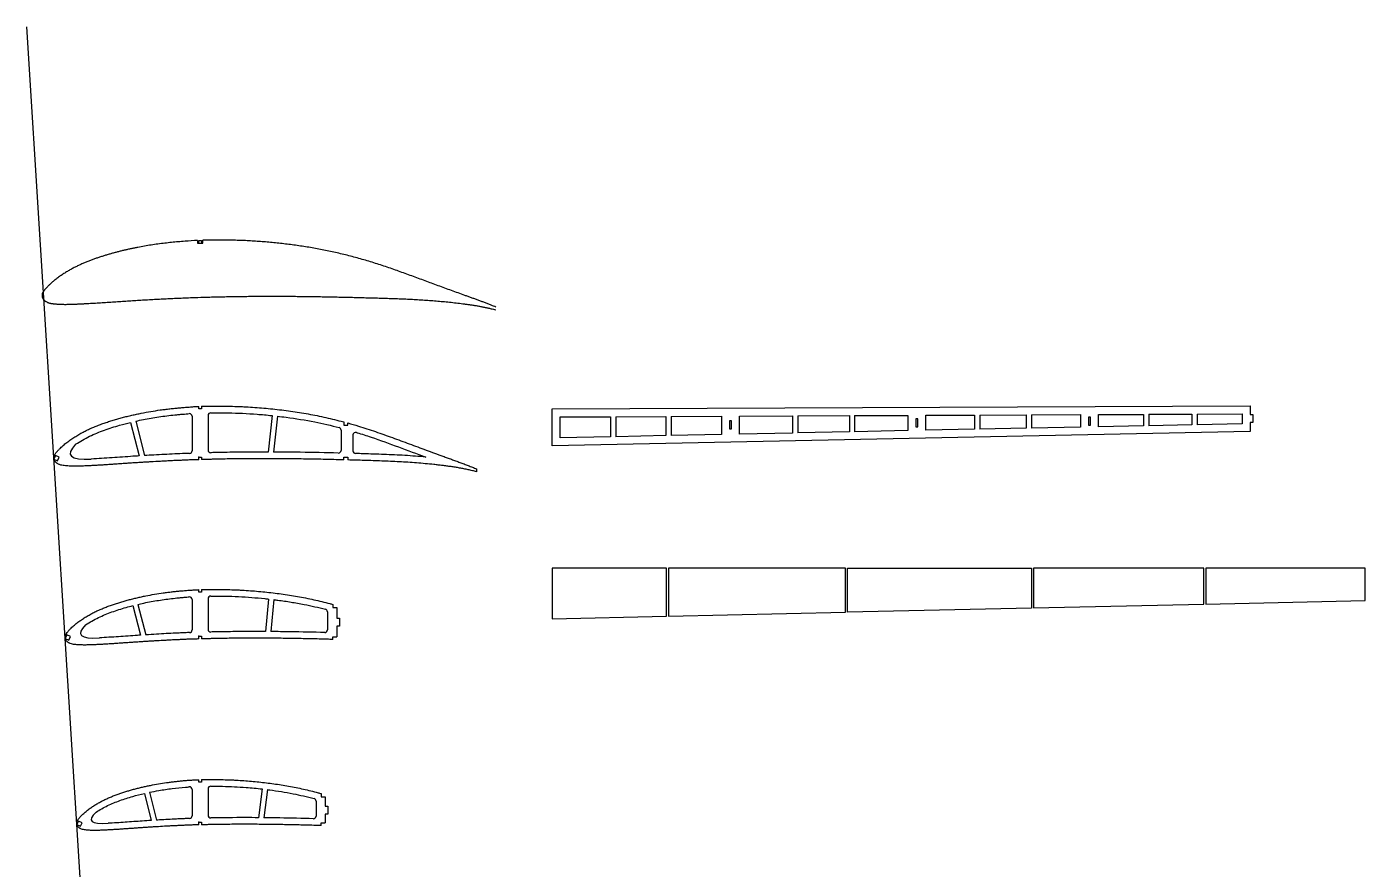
# Model space of a CAD drawing. Header units: millimetres. Extents: x -6564 to 404, y -3346 to 414.
# Drawn here: x -5737 to -4728, y -714 to -79 of the extents above; entities that cross this region are included whole.
import ezdxf

# ---------------------------------------------------------------- set-up
doc = ezdxf.new("R2010")
doc.units = ezdxf.units.MM
doc.layers.add('10', color=7, linetype='Continuous')
doc.layers.add('11', color=80, linetype='Continuous')

msp = doc.modelspace()

# ---------------------------------------------------------------- linework, layer by layer
for p, q in [((-5683.0356, -930.1485), (-5736.5064, -79.1038)), ((-5607.8713, -239.945), (-5607.8713, -241.945)), ((-5607.8713, -241.945), (-5603.8713, -241.945)), ((-5607.8713, -241.945), (-5606.8713, -241.945)), ((-5606.8713, -241.945), (-5606.8713, -239.945)), ((-5606.8713, -239.945), (-5604.8713, -239.945)), ((-5604.8713, -239.945), (-5604.8713, -241.945)), ((-5603.8713, -241.945), (-5603.8713, -239.9088)), ((-5611.8713, -372.4569), (-5611.8713, -398.3497)), ((-5606.8713, -366.945), (-5606.8713, -364.9566)), ((-5604.8713, -366.945), (-5606.8713, -366.945)), ((-5604.8713, -364.945), (-5604.8713, -366.945)), ((-5599.8713, -371.8285), (-5599.8713, -397.871)), ((-5551.6771, -371.8997), (-5554.4928, -399.3863)), ((-5547.7011, -372.3382), (-5550.4731, -399.3978)), ((-5340.6994, -366.945), (-4814.7128, -364.6205)), ((-5340.6994, -394.7993), (-5340.6994, -366.945)), ((-5334.6994, -372.9186), (-5296.6994, -372.7506)), ((-5334.6994, -388.6742), (-5334.6994, -372.9186)), ((-5296.6994, -372.7506), (-5296.6994, -387.8898)), ((-5292.6994, -372.733), (-5254.9494, -372.5661)), ((-5292.6994, -372.733), (-5292.6994, -387.8072)), ((-5254.9494, -372.5661), (-5254.9494, -387.028)), ((-5250.9494, -372.5485), (-5212.947, -372.3805)), ((-5250.9494, -372.5485), (-5250.9494, -386.9454)), ((-5212.947, -372.3805), (-5212.947, -386.161)), ((-5199.447, -372.3208), (-5159.447, -372.1441)), ((-5199.447, -385.8823), (-5199.447, -372.3208)), ((-5159.447, -372.1441), (-5159.447, -385.0566)), ((-5155.447, -372.1264), (-5116.687, -371.9551)), ((-5155.447, -372.1264), (-5155.447, -384.9741)), ((-5116.687, -371.9551), (-5116.687, -384.174)), ((-5112.687, -371.9374), (-5072.6852, -371.7606)), ((-5112.687, -371.9374), (-5112.687, -384.0914)), ((-5072.6852, -371.7606), (-5072.6852, -383.2657)), ((-5059.1852, -371.701), (-5022.2852, -371.5379)), ((-5059.1852, -382.987), (-5059.1852, -371.701)), ((-5022.2852, -371.5379), (-5022.2852, -382.2254)), ((-5018.2852, -371.5202), (-4983.3452, -371.3658)), ((-5018.2852, -371.5202), (-5018.2852, -382.1428)), ((-4983.3452, -371.3658), (-4983.3452, -381.4216)), ((-4979.3452, -371.3481), (-4942.4422, -371.185)), ((-4979.3452, -371.3481), (-4979.3452, -381.339)), ((-4942.4422, -371.185), (-4942.4422, -380.5772)), ((-4928.9422, -371.1254), (-4894.9422, -370.9751)), ((-4928.9422, -380.2986), (-4928.9422, -371.1254)), ((-4894.9422, -370.9751), (-4894.9422, -379.5968)), ((-4890.9422, -370.9574), (-4858.7122, -370.815)), ((-4890.9422, -370.9574), (-4890.9422, -379.5142)), ((-4858.7122, -370.815), (-4858.7122, -378.8489)), ((-4854.7122, -370.7973), (-4820.7128, -370.647)), ((-4854.7122, -370.7973), (-4854.7122, -378.7663)), ((-4820.7128, -370.647), (-4820.7128, -378.0645)), ((-4814.7128, -364.6205), (-4814.7128, -371.1391)), ((-4814.7128, -371.1391), (-4812.7128, -371.1391)), ((-4812.7128, -371.1391), (-4812.7128, -377.1391)), ((-5658.2447, -377.0022), (-5651.8691, -402.2992)), ((-5654.3474, -376.0984), (-5647.8072, -402.0483)), ((-5499.6928, -382.859), (-5499.6928, -398.1564)), ((-5497.6928, -376.6745), (-5497.6928, -379.0745)), ((-5497.6928, -379.0745), (-5494.6928, -379.0745)), ((-5494.6928, -379.0745), (-5494.6928, -377.4919)), ((-5022.2852, -382.2254), (-5059.1852, -382.987)), ((-4983.3452, -381.4216), (-5018.2852, -382.1428)), ((-4942.4422, -380.5772), (-4979.3452, -381.339)), ((-4894.9422, -379.5968), (-4928.9422, -380.2986)), ((-4858.7122, -378.8489), (-4890.9422, -379.5142)), ((-4820.7128, -378.0645), (-4854.7122, -378.7663)), ((-4812.7128, -377.1391), (-4814.7128, -377.1391)), ((-4814.7128, -377.1391), (-4814.7128, -383.942)), ((-5490.6928, -386.5261), (-5490.6928, -398.508)), ((-4814.7128, -383.942), (-5340.6994, -394.7993)), ((-5296.6994, -387.8898), (-5334.6994, -388.6742)), ((-5254.9494, -387.028), (-5292.6994, -387.8072)), ((-5212.947, -386.161), (-5250.9494, -386.9454)), ((-5159.447, -385.0566), (-5199.447, -385.8823)), ((-5116.687, -384.174), (-5155.447, -384.9741)), ((-5072.6852, -383.2657), (-5112.687, -384.0914)), ((-5606.8713, -405.1311), (-5606.8713, -403.1311)), ((-5606.8713, -403.1311), (-5604.8713, -403.1311)), ((-5604.8713, -403.1311), (-5604.8713, -405.0814)), ((-5497.6928, -405.2642), (-5497.6928, -403.2642)), ((-5497.6928, -403.2642), (-5494.6928, -403.2642)), ((-5494.6928, -403.2642), (-5494.6928, -405.3453)), ((-5340.6994, -486.8549), (-5340.6994, -524.8729)), ((-5254.474, -486.8549), (-5340.6994, -486.8549)), ((-5254.474, -522.9548), (-5254.474, -486.8549)), ((-5252.974, -486.8549), (-5252.974, -522.9214)), ((-5119.474, -486.8549), (-5252.974, -486.8549)), ((-5119.474, -519.9515), (-5119.474, -486.8549)), ((-5117.974, -486.8549), (-4979.474, -486.8549)), ((-5117.974, -519.9182), (-5117.974, -486.8549)), ((-4979.474, -486.8549), (-4979.474, -516.8371)), ((-4977.974, -486.8549), (-4977.974, -516.8037)), ((-4849.474, -486.8549), (-4977.974, -486.8549)), ((-4849.474, -513.9451), (-4849.474, -486.8549)), ((-4847.974, -486.8549), (-4847.974, -513.9117)), ((-4727.974, -486.8549), (-4847.974, -486.8549)), ((-4727.974, -511.2422), (-4727.974, -486.8549)), ((-5606.8713, -504.9656), (-5606.8713, -502.9793)), ((-5604.8713, -502.9656), (-5604.8713, -504.9656)), ((-5652.7302, -514.0904), (-5646.8645, -537.0388)), ((-5611.8713, -510.4308), (-5611.8713, -533.3297)), ((-5604.8713, -504.9656), (-5606.8713, -504.9656)), ((-5599.8713, -509.86), (-5599.8713, -532.906)), ((-5554.3339, -510.0589), (-5556.6967, -534.5673)), ((-5550.3605, -510.5274), (-5552.6805, -534.5919)), ((-5505.9734, -514.0764), (-5505.9734, -516.4764)), ((-4977.974, -516.8037), (-4849.474, -513.9451)), ((-4847.974, -513.9117), (-4727.974, -511.2422)), ((-5656.6159, -515.0405), (-5650.9267, -537.2987)), ((-5509.9734, -519.7344), (-5509.9734, -533.3131)), ((-5505.9734, -516.4764), (-5502.9734, -516.4764)), ((-5502.9734, -516.4764), (-5502.9734, -524.4764)), ((-5340.6994, -524.8729), (-5254.474, -522.9548)), ((-5252.974, -522.9214), (-5119.474, -519.9515)), ((-4979.474, -516.8371), (-5117.974, -519.9182)), ((-5502.9734, -524.4764), (-5500.9734, -524.4764)), ((-5500.9734, -530.4764), (-5502.9734, -530.4764)), ((-5502.9734, -530.4764), (-5502.9734, -538.4841)), ((-5500.9734, -524.4764), (-5500.9734, -530.4764)), ((-5606.8713, -540.1311), (-5606.8713, -538.1311)), ((-5606.8713, -538.1311), (-5604.8713, -538.1311)), ((-5604.8713, -538.1311), (-5604.8713, -540.0852)), ((-5505.9734, -540.4841), (-5505.9734, -538.4841)), ((-5505.9734, -538.4841), (-5502.9734, -538.4841)), ((-5611.8713, -653.518), (-5611.8713, -673.3084)), ((-5606.8713, -648.1018), (-5606.8713, -646.1173)), ((-5604.8713, -648.1018), (-5606.8713, -648.1018)), ((-5604.8713, -646.1018), (-5604.8713, -648.1018)), ((-5599.8713, -653.0128), (-5599.8713, -672.9467)), ((-5559.1635, -653.1147), (-5562.0079, -674.7441)), ((-5555.1923, -653.5954), (-5557.9778, -674.7775)), ((-5647.8443, -656.4615), (-5642.8105, -676.8388)), ((-5643.9359, -655.604), (-5638.7526, -676.5867)), ((-5518.5607, -662.2177), (-5518.5607, -673.5281)), ((-5514.5607, -656.5758), (-5514.5607, -658.9758)), ((-5514.5607, -658.9758), (-5511.5607, -658.9758)), ((-5511.5607, -658.9758), (-5511.5607, -665.9758)), ((-5511.5607, -665.9758), (-5509.5607, -665.9758)), ((-5509.5607, -671.9758), (-5511.5607, -671.9758)), ((-5511.5607, -671.9758), (-5511.5607, -678.7149)), ((-5509.5607, -665.9758), (-5509.5607, -671.9758)), ((-5606.8713, -680.1311), (-5606.8713, -678.1311)), ((-5606.8713, -678.1311), (-5604.8713, -678.1311)), ((-5604.8713, -678.1311), (-5604.8713, -680.0905)), ((-5514.5607, -680.7149), (-5514.5607, -678.7149)), ((-5514.5607, -678.7149), (-5511.5607, -678.7149))]:
    msp.add_line(p, q)
at = {"color": 7, "linetype": 'Continuous', "lineweight": 25}
for p, q in [((-5714.7778, -402.0405), (-5716.0456, -404.7594)), ((-5712.0588, -403.3083), (-5714.7778, -402.0405)), ((-5713.3267, -406.0272), (-5712.0588, -403.3083)), ((-5699.6728, -393.5235), (-5699.6725, -393.5237)), ((-5716.0456, -404.7594), (-5713.3267, -406.0272)), ((-5687.9717, -404.6172), (-5687.9735, -404.6173)), ((-5397.598, -412.0909), (-5397.5974, -414.2526)), ((-5692.1463, -529.5647), (-5692.1461, -529.5649)), ((-5706.2945, -537.1406), (-5707.5624, -539.8595)), ((-5707.5624, -539.8595), (-5704.8435, -541.1274)), ((-5703.5756, -538.4085), (-5706.2945, -537.1406)), ((-5704.8435, -541.1274), (-5703.5756, -538.4085)), ((-5681.7507, -539.3062), (-5681.7538, -539.3064)), ((-5684.3322, -670.6457), (-5684.332, -670.6459)), ((-5697.487, -677.2445), (-5698.7549, -679.9634)), ((-5698.7549, -679.9634), (-5696.0359, -681.2313)), ((-5694.7681, -678.5123), (-5697.487, -677.2445)), ((-5696.0359, -681.2313), (-5694.7681, -678.5123))]:
    msp.add_line(p, q, dxfattribs=at)
for points in [[(-5205.447, -375.9177), (-5206.947, -375.9177), (-5206.947, -381.9177), (-5205.447, -381.9177)], [(-5065.1852, -374.2826), (-5066.6852, -374.2826), (-5066.6852, -380.2826), (-5065.1852, -380.2826)], [(-4934.9422, -373.1898), (-4936.4422, -373.1898), (-4936.4422, -379.1898), (-4934.9422, -379.1898)]]:
    msp.add_lwpolyline(points, close=True)
for centre, start, end in [((-5613.8713, -372.4569), 0, 94.3021793), ((-5597.8713, -371.8285), 91.0040847, 180), ((-5501.6928, -382.859), 0, 75.4171075), ((-5488.6928, -386.5261), 73.0813746, 180), ((-5613.8713, -398.3497), 272.1013559, 0), ((-5597.8713, -397.871), 180, 271.5689471), ((-5501.6928, -398.1564), 268.5378617, 360), ((-5488.6928, -398.508), 180, 268.3775495), ((-5613.8713, -510.4308), 0, 94.2856983), ((-5597.8713, -509.86), 90.7957097, 180), ((-5511.9734, -519.7344), 360, 75.6477244), ((-5613.8713, -533.3297), 272.0658228, 0), ((-5597.8713, -532.906), 180, 271.3353927), ((-5511.9734, -533.3131), 268.4605312, 0), ((-5613.8713, -653.518), 0, 94.3498679), ((-5597.8713, -653.0128), 90.4583235, 180), ((-5520.5607, -662.2177), 360, 75.4806001), ((-5613.8713, -673.3084), 272.1170607, 0), ((-5597.8713, -672.9467), 180, 271.1222318), ((-5520.5607, -673.5281), 268.3189064, 0)]:
    msp.add_arc(centre, 2, start, end)
for points, knots in [([(-5606.8713, -405.1311), (-5608.0024, -405.1594), (-5609.7409, -405.2131), (-5612.0862, -405.2911), (-5613.9082, -405.3557), (-5615.7297, -405.4258), (-5617.5507, -405.5014), (-5619.3712, -405.5786), (-5621.7982, -405.6829), (-5624.8309, -405.8206), (-5628.4685, -405.9942), (-5632.1047, -406.1763), (-5636.9508, -406.4306), (-5641.794, -406.7003), (-5646.6344, -406.9869), (-5650.2634, -407.209), (-5653.8911, -407.4376), (-5657.5176, -407.6736), (-5661.1429, -407.9149), (-5664.7673, -408.1599), (-5668.3906, -408.4095), (-5672.0133, -408.6594), (-5675.6358, -408.9045), (-5679.2584, -409.1389), (-5682.8815, -409.3571), (-5685.9014, -409.5208), (-5688.3176, -409.6425), (-5690.1299, -409.7297), (-5691.9422, -409.8133), (-5693.7547, -409.8924), (-5695.5675, -409.9599), (-5697.3808, -410.0107), (-5699.1946, -410.0369), (-5701.0086, -410.0334), (-5702.822, -409.9926), (-5704.6342, -409.9158), (-5706.4439, -409.792), (-5708.2497, -409.6239), (-5710.0494, -409.3898), (-5711.5141, -408.9953), (-5712.6202, -408.502), (-5713.2743, -408.1225), (-5713.7717, -407.7787), (-5714.2511, -407.4103), (-5714.6984, -407.0026), (-5715.0525, -406.6095), (-5715.2461, -406.3779), (-5715.3833, -406.1976), (-5715.5101, -406.0099), (-5715.6232, -405.8134), (-5715.7258, -405.6115), (-5715.8338, -405.4128), (-5715.9349, -405.2107), (-5716.0087, -404.9967), (-5716.0672, -404.7784), (-5716.1113, -404.5562), (-5716.144, -404.3321), (-5716.1708, -404.031), (-5716.1745, -403.6525), (-5716.1291, -403.2767), (-5716.0723, -402.9802), (-5716.0177, -402.7603), (-5715.9527, -402.5432), (-5715.8544, -402.2575), (-5715.7108, -401.908), (-5715.5105, -401.5012), (-5715.2145, -400.974), (-5714.7967, -400.3436), (-5714.2465, -399.6228), (-5713.6597, -398.931), (-5713.0484, -398.2614), (-5712.4191, -397.6086), (-5711.7792, -396.966), (-5710.9179, -396.1177), (-5709.8162, -395.0829), (-5708.4566, -393.8825), (-5707.0568, -392.729), (-5705.6239, -391.6171), (-5703.6739, -390.1867), (-5701.1719, -388.4892), (-5698.0855, -386.5816), (-5694.9252, -384.7988), (-5691.6959, -383.1435), (-5688.4067, -381.6103), (-5685.0666, -380.1907), (-5681.6876, -378.8658), (-5678.2765, -377.6243), (-5674.8369, -376.4628), (-5671.3736, -375.3724), (-5667.8886, -374.3515), (-5664.3859, -373.3905), (-5660.8674, -372.4868), (-5657.3341, -371.6395), (-5653.7871, -370.8478), (-5649.041, -369.8659), (-5643.0798, -368.7702), (-5637.0865, -367.8472), (-5632.2765, -367.2031), (-5628.6619, -366.7675), (-5625.0409, -366.3786), (-5621.4148, -366.0266), (-5617.7824, -365.7339), (-5614.1475, -365.4574), (-5610.511, -365.1854), (-5608.0848, -365.0262), (-5606.8713, -364.9566)], [0.4725268859, 0.4725268859, 0.4725268859, 0.4725268859, 0.4802031928, 0.4843285643, 0.4884539358, 0.4925793073, 0.4967046788, 0.5008300503, 0.5049554218, 0.5132061647, 0.5214569077, 0.5297076507, 0.5379583936, 0.5544598796, 0.5627106225, 0.5709613655, 0.5792121085, 0.5874628515, 0.5957135944, 0.6039643374, 0.6122150804, 0.6204658233, 0.6287165663, 0.6369673093, 0.6452180523, 0.6534687952, 0.6575941667, 0.6617195382, 0.6658449097, 0.6699702812, 0.6740956527, 0.6782210241, 0.6823463956, 0.6864717671, 0.6905971386, 0.6947225101, 0.6988478816, 0.7029732531, 0.7070986245, 0.711223996, 0.7132866818, 0.7153493675, 0.7163807104, 0.7174120533, 0.719474739, 0.7205060819, 0.7210217533, 0.7215374247, 0.7220530962, 0.7225687676, 0.723084439, 0.7236001105, 0.7241157819, 0.7246314534, 0.7251471248, 0.7256627962, 0.7261784677, 0.7266941391, 0.727725482, 0.7287568248, 0.7292724963, 0.7297881677, 0.7303038391, 0.7308195106, 0.7318508535, 0.7328821963, 0.7339135392, 0.7359762249, 0.7380389107, 0.7401015964, 0.7421642822, 0.7442269679, 0.7462896536, 0.7483523394, 0.7524777109, 0.7566030824, 0.7607284538, 0.7648538253, 0.7689791968, 0.7772299398, 0.7854806828, 0.7937314257, 0.8019821687, 0.8102329117, 0.8184836546, 0.8267343976, 0.8349851406, 0.8432358836, 0.8514866265, 0.8597373695, 0.8679881125, 0.8762388554, 0.8844895984, 0.8927403414, 0.9009910844, 0.9174925703, 0.9339940562, 0.9422447992, 0.9504955422, 0.9587462851, 0.9669970281, 0.9752477711, 0.9834985141, 0.991749257, 1, 1, 1, 1]), ([(-5654.3474, -376.0984), (-5650.5496, -375.2529), (-5646.7313, -374.5048), (-5638.9097, -373.1623), (-5634.9022, -372.5751), (-5628.8821, -371.8265), (-5626.8731, -371.6003), (-5623.857, -371.2891), (-5622.8513, -371.1895), (-5620.8385, -371.0029), (-5619.8315, -370.9169), (-5617.2236, -370.7055), (-5615.6226, -370.583), (-5614.0213, -370.4626)], [0.5046131306, 0.5046131306, 0.5046131306, 0.5046131306, 0.625, 0.625, 0.75, 0.75, 0.8125, 0.8125, 0.84375, 0.84375, 0.875, 0.875, 0.924640544, 0.924640544, 0.924640544, 0.924640544]), ([(-5604.8713, -364.945), (-5604.4108, -364.9405), (-5602.8233, -364.9209), (-5600.109, -364.8698), (-5596.7283, -364.8028), (-5593.3469, -364.7729), (-5589.9655, -364.7706), (-5585.457, -364.8119), (-5580.9495, -364.9143), (-5576.4438, -365.076), (-5571.9397, -365.2769), (-5566.3133, -365.6045), (-5559.5692, -366.1112), (-5552.835, -366.7352), (-5546.1118, -367.4699), (-5539.4029, -368.3219), (-5532.7096, -369.2928), (-5523.8117, -370.7569), (-5512.7479, -372.9226), (-5503.3329, -375.1815), (-5498.3332, -376.5032), (-5497.6928, -376.6745)], [0.0092414461, 0.0092414461, 0.0092414461, 0.0092414461, 0.015625, 0.03125, 0.046875, 0.0625, 0.078125, 0.09375, 0.125, 0.140625, 0.15625, 0.1875, 0.21875, 0.25, 0.28125, 0.3125, 0.34375, 0.375, 0.4375, 0.5, 0.5091890252, 0.5091890252, 0.5091890252, 0.5091890252]), ([(-5597.9063, -369.8288), (-5597.1884, -369.8162), (-5596.4705, -369.8051), (-5592.0959, -369.755), (-5588.4414, -369.768), (-5577.485, -369.973), (-5570.1898, -370.3241), (-5559.2602, -371.1577), (-5555.6192, -371.4881), (-5551.8793, -371.8785), (-5551.7782, -371.889), (-5551.6771, -371.8997)], [0.0502330647, 0.0502330647, 0.0502330647, 0.0502330647, 0.0625, 0.0625, 0.125, 0.125, 0.25, 0.25, 0.3125, 0.3125, 0.3142356971, 0.3142356971, 0.3142356971, 0.3142356971]), ([(-5547.7011, -372.3382), (-5545.4896, -372.5937), (-5543.2796, -372.8682), (-5533.8178, -374.1295), (-5526.6057, -375.3071), (-5513.3226, -377.9502), (-5507.2377, -379.3499), (-5501.1893, -380.9234)], [0.3370016231, 0.3370016231, 0.3370016231, 0.3370016231, 0.375, 0.375, 0.5, 0.5, 0.6068872934, 0.6068872934, 0.6068872934, 0.6068872934]), ([(-5699.6725, -393.5237), (-5697.9823, -392.3822), (-5696.2592, -391.316), (-5692.7572, -389.3115), (-5690.977, -388.3758), (-5687.364, -386.6255), (-5685.5309, -385.8112), (-5681.8233, -384.2771), (-5679.9498, -383.5554), (-5674.2808, -381.5009), (-5670.4354, -380.2824), (-5663.7875, -378.3961), (-5661.0218, -377.6722), (-5658.2447, -377.0022)], [0, 0, 0, 0, 0.0625, 0.0625, 0.125, 0.125, 0.1875, 0.1875, 0.25, 0.25, 0.375, 0.375, 0.4633568149, 0.4633568149, 0.4633568149, 0.4633568149]), ([(-5494.6928, -377.4919), (-5491.9858, -378.2428), (-5487.1234, -379.657), (-5480.144, -381.8574), (-5471.5907, -384.714), (-5463.0989, -387.7472), (-5454.635, -390.8572), (-5448.2935, -393.2068), (-5441.952, -395.5566), (-5435.6102, -397.9054), (-5429.264, -400.2421), (-5423.9703, -402.1758), (-5419.7316, -403.7119), (-5416.5493, -404.8551), (-5413.3684, -406.0019), (-5410.1902, -407.1566), (-5407.0214, -408.3367), (-5403.862, -409.542), (-5400.7208, -410.794), (-5398.6322, -411.6425), (-5397.598, -412.0909)], [0.5235567921, 0.5235567921, 0.5235567921, 0.5235567921, 0.5625, 0.59375, 0.625, 0.6875, 0.71875, 0.75, 0.78125, 0.8125, 0.84375, 0.875, 0.890625, 0.90625, 0.921875, 0.9375, 0.953125, 0.96875, 0.984375, 1, 1, 1, 1]), ([(-5488.1108, -384.6127), (-5487.9293, -384.6679), (-5487.7477, -384.7233), (-5484.0629, -385.851), (-5480.5795, -386.9793), (-5470.1735, -390.489), (-5463.2954, -392.9955), (-5449.5586, -398.0638), (-5442.6981, -400.6199), (-5435.8293, -403.1528)], [0.6842626437, 0.6842626437, 0.6842626437, 0.6842626437, 0.6875, 0.6875, 0.75, 0.75, 0.875, 0.875, 1, 1, 1, 1]), ([(-5651.8691, -402.2992), (-5653.4098, -402.3961), (-5654.9504, -402.4948), (-5659.1142, -402.7664), (-5661.7373, -402.9418), (-5666.983, -403.2985), (-5669.6056, -403.4812), (-5674.8512, -403.8398), (-5677.4742, -404.0154), (-5682.7217, -404.3396), (-5685.3463, -404.486), (-5687.9717, -404.6172)], [0.8566479696, 0.8566479696, 0.8566479696, 0.8566479696, 0.875, 0.875, 0.90625, 0.90625, 0.9375, 0.9375, 0.96875, 0.96875, 1, 1, 1, 1]), ([(-5613.7979, -400.3483), (-5614.9048, -400.3889), (-5616.0114, -400.4321), (-5619.7446, -400.5871), (-5622.3709, -400.7009), (-5630.2486, -401.0674), (-5635.4989, -401.3387), (-5643.1013, -401.7676), (-5645.4544, -401.9056), (-5647.8072, -402.0483)], [0.7055849838, 0.7055849838, 0.7055849838, 0.7055849838, 0.71875, 0.71875, 0.75, 0.75, 0.8125, 0.8125, 0.8405217708, 0.8405217708, 0.8405217708, 0.8405217708]), ([(-5554.4928, -399.3863), (-5556.9702, -399.3818), (-5559.4475, -399.3821), (-5567.1818, -399.3991), (-5572.4386, -399.4343), (-5580.3237, -399.5279), (-5582.952, -399.566), (-5586.8945, -399.6331), (-5588.2087, -399.657), (-5590.837, -399.7093), (-5592.1512, -399.7385), (-5594.7795, -399.7963), (-5596.0936, -399.8242), (-5597.544, -399.8628), (-5597.6803, -399.8665), (-5597.8165, -399.8702)], [0.4705463943, 0.4705463943, 0.4705463943, 0.4705463943, 0.5, 0.5, 0.5625, 0.5625, 0.59375, 0.59375, 0.609375, 0.609375, 0.625, 0.625, 0.640625, 0.640625, 0.6422450618, 0.6422450618, 0.6422450618, 0.6422450618]), ([(-5501.7439, -400.1557), (-5511.2887, -399.9121), (-5520.8359, -399.7102), (-5537.0797, -399.4854), (-5543.7764, -399.4241), (-5550.4731, -399.3978)], [0.2614995108, 0.2614995108, 0.2614995108, 0.2614995108, 0.375, 0.375, 0.4546161292, 0.4546161292, 0.4546161292, 0.4546161292]), ([(-5435.8293, -403.1528), (-5441.0701, -402.6719), (-5446.3148, -402.2798), (-5456.8106, -401.6429), (-5462.0616, -401.3967), (-5472.5673, -400.9889), (-5477.8218, -400.825), (-5484.9677, -400.6153), (-5486.8585, -400.5608), (-5488.7495, -400.5072)], [0, 0, 0, 0, 0.0625, 0.0625, 0.125, 0.125, 0.1875, 0.1875, 0.2099885407, 0.2099885407, 0.2099885407, 0.2099885407]), ([(-5497.6928, -405.2642), (-5499.0646, -405.2276), (-5504.8124, -405.077), (-5514.9369, -404.8375), (-5525.8765, -404.6389), (-5534.6261, -404.5216), (-5541.1868, -404.4544), (-5547.7456, -404.4077), (-5554.302, -404.3843), (-5560.8558, -404.3826), (-5567.4064, -404.4052), (-5573.9534, -404.4536), (-5580.4963, -404.5295), (-5585.9451, -404.6163), (-5590.3016, -404.6994), (-5593.5676, -404.7726), (-5596.2884, -404.831), (-5598.464, -404.891), (-5600.639, -404.9557), (-5602.7745, -405.0253), (-5604.3664, -405.0683), (-5604.8713, -405.0814)], [0.226729474, 0.226729474, 0.226729474, 0.226729474, 0.2359762249, 0.2654732531, 0.2949702812, 0.3097187952, 0.3244673093, 0.3392158233, 0.3539643374, 0.3687128515, 0.3834613655, 0.3982098796, 0.4129583936, 0.4277069077, 0.4350811647, 0.4424554218, 0.4498296788, 0.4535168073, 0.4572039358, 0.4645781928, 0.4680033714, 0.4680033714, 0.4680033714, 0.4680033714]), ([(-5397.5974, -414.2526), (-5398.6369, -413.9347), (-5400.7455, -413.3994), (-5403.9189, -412.6407), (-5407.1161, -411.9781), (-5410.3274, -411.3852), (-5413.5515, -410.8567), (-5416.7842, -410.3778), (-5420.0233, -409.9359), (-5423.2673, -409.5228), (-5426.5156, -409.1366), (-5430.8519, -408.6547), (-5436.2814, -408.1168), (-5442.809, -407.5656), (-5449.3462, -407.0978), (-5455.8914, -406.7112), (-5462.4426, -406.3914), (-5468.9983, -406.1264), (-5475.5573, -405.9014), (-5482.1183, -405.6999), (-5488.4971, -405.5172), (-5492.6888, -405.4001), (-5494.6928, -405.3453)], [0, 0, 0, 0, 0.007374257, 0.0147485141, 0.0221227711, 0.0294970281, 0.0368712851, 0.0442455422, 0.0516197992, 0.0589940562, 0.0663683133, 0.0737425703, 0.0884910844, 0.1032395984, 0.1179881125, 0.1327366265, 0.1474851406, 0.1622336546, 0.1769821687, 0.1917306828, 0.2064791968, 0.2199885515, 0.2199885515, 0.2199885515, 0.2199885515]), ([(-5606.8713, -540.1311), (-5607.9227, -540.1558), (-5609.534, -540.1987), (-5611.705, -540.262), (-5613.3847, -540.3165), (-5615.064, -540.3801), (-5616.7427, -540.4525), (-5618.4212, -540.5254), (-5620.6591, -540.6223), (-5623.4555, -540.7523), (-5626.8102, -540.9151), (-5630.1639, -541.0854), (-5634.6341, -541.3238), (-5639.1023, -541.5763), (-5643.5684, -541.8447), (-5646.9171, -542.0524), (-5650.265, -542.2663), (-5653.6119, -542.4868), (-5656.9581, -542.7124), (-5660.3035, -542.9418), (-5663.6484, -543.1751), (-5666.9928, -543.4086), (-5670.3372, -543.6379), (-5673.6819, -543.8574), (-5677.0273, -544.0618), (-5679.8159, -544.2151), (-5682.0471, -544.3294), (-5683.7206, -544.4115), (-5685.3942, -544.4903), (-5687.068, -544.5645), (-5688.7422, -544.6281), (-5690.4169, -544.6765), (-5692.092, -544.7008), (-5693.7674, -544.6984), (-5695.4422, -544.6605), (-5697.1161, -544.5904), (-5698.7874, -544.475), (-5700.4554, -544.3207), (-5702.117, -544.0983), (-5703.467, -543.7229), (-5704.4832, -543.2562), (-5705.0844, -542.9007), (-5705.5396, -542.5776), (-5705.9789, -542.233), (-5706.3868, -541.8509), (-5706.7081, -541.483), (-5706.8825, -541.2657), (-5707.0056, -541.0967), (-5707.119, -540.9212), (-5707.22, -540.738), (-5707.311, -540.5498), (-5707.4048, -540.3636), (-5707.4904, -540.174), (-5707.5505, -539.9745), (-5707.5978, -539.7717), (-5707.6332, -539.5658), (-5707.659, -539.3585), (-5707.68, -539.0802), (-5707.6843, -538.7307), (-5707.644, -538.3834), (-5707.5981, -538.1087), (-5707.5516, -537.9048), (-5707.4946, -537.7035), (-5707.4081, -537.4384), (-5707.2804, -537.1137), (-5707.0989, -536.7363), (-5706.8306, -536.2466), (-5706.4485, -535.662), (-5705.9439, -534.9934), (-5705.4046, -534.3522), (-5704.8419, -533.7319), (-5704.2616, -533.128), (-5703.6718, -532.5333), (-5702.8772, -531.7487), (-5701.8612, -530.7913), (-5700.6072, -529.6805), (-5699.3156, -528.6135), (-5697.9936, -527.5846), (-5696.1942, -526.2612), (-5693.8847, -524.6913), (-5691.0362, -522.9261), (-5688.1184, -521.2778), (-5685.1374, -519.7463), (-5682.1005, -518.3286), (-5679.0167, -517.016), (-5675.8974, -515.7899), (-5672.748, -514.6425), (-5669.5728, -513.5679), (-5666.3755, -512.5598), (-5663.1586, -511.6155), (-5659.9254, -510.7268), (-5656.6778, -509.891), (-5653.4168, -509.1073), (-5650.1433, -508.3753), (-5645.7635, -507.4671), (-5640.263, -506.4541), (-5634.7339, -505.6001), (-5630.2971, -505.0043), (-5626.9632, -504.6016), (-5623.6239, -504.2413), (-5620.2802, -503.9162), (-5616.9312, -503.6438), (-5613.5802, -503.3872), (-5610.2272, -503.1482), (-5607.9899, -503.0257), (-5606.8713, -502.9793)], [0.4724614758, 0.4724614758, 0.4724614758, 0.4724614758, 0.4802031928, 0.4843285643, 0.4884539358, 0.4925793073, 0.4967046788, 0.5008300503, 0.5049554218, 0.5132061647, 0.5214569077, 0.5297076507, 0.5379583936, 0.5544598796, 0.5627106225, 0.5709613655, 0.5792121085, 0.5874628515, 0.5957135944, 0.6039643374, 0.6122150804, 0.6204658233, 0.6287165663, 0.6369673093, 0.6452180523, 0.6534687952, 0.6575941667, 0.6617195382, 0.6658449097, 0.6699702812, 0.6740956527, 0.6782210241, 0.6823463956, 0.6864717671, 0.6905971386, 0.6947225101, 0.6988478816, 0.7029732531, 0.7070986245, 0.711223996, 0.7132866818, 0.7153493675, 0.7163807104, 0.7174120533, 0.719474739, 0.7205060819, 0.7210217533, 0.7215374247, 0.7220530962, 0.7225687676, 0.723084439, 0.7236001105, 0.7241157819, 0.7246314534, 0.7251471248, 0.7256627962, 0.7261784677, 0.7266941391, 0.727725482, 0.7287568248, 0.7292724963, 0.7297881677, 0.7303038391, 0.7308195106, 0.7318508535, 0.7328821963, 0.7339135392, 0.7359762249, 0.7380389107, 0.7401015964, 0.7421642822, 0.7442269679, 0.7462896536, 0.7483523394, 0.7524777109, 0.7566030824, 0.7607284538, 0.7648538253, 0.7689791968, 0.7772299398, 0.7854806828, 0.7937314257, 0.8019821687, 0.8102329117, 0.8184836546, 0.8267343976, 0.8349851406, 0.8432358836, 0.8514866265, 0.8597373695, 0.8679881125, 0.8762388554, 0.8844895984, 0.8927403414, 0.9009910844, 0.9174925703, 0.9339940562, 0.9422447992, 0.9504955422, 0.9587462851, 0.9669970281, 0.9752477711, 0.9834985141, 0.991749257, 1, 1, 1, 1]), ([(-5604.8713, -502.9656), (-5604.5005, -502.962), (-5603.0925, -502.946), (-5600.6473, -502.9058), (-5597.5356, -502.8487), (-5594.4234, -502.8287), (-5591.3112, -502.8321), (-5587.1618, -502.8797), (-5583.0134, -502.9818), (-5578.8667, -503.1397), (-5574.7216, -503.333), (-5569.5438, -503.6451), (-5563.3376, -504.124), (-5557.1407, -504.7108), (-5550.9543, -505.3997), (-5544.781, -506.1961), (-5538.6224, -507.1016), (-5530.4356, -508.4659), (-5520.2566, -510.479), (-5511.4498, -512.6101), (-5506.7067, -513.8776), (-5505.9734, -514.0764)], [0.010040943, 0.010040943, 0.010040943, 0.010040943, 0.015625, 0.03125, 0.046875, 0.0625, 0.078125, 0.09375, 0.125, 0.140625, 0.15625, 0.1875, 0.21875, 0.25, 0.28125, 0.3125, 0.34375, 0.375, 0.4375, 0.5, 0.5114437089, 0.5114437089, 0.5114437089, 0.5114437089]), ([(-5652.7302, -514.0904), (-5652.1218, -513.9479), (-5651.5128, -513.8081), (-5647.2828, -512.8573), (-5643.6419, -512.1401), (-5636.3224, -510.8823), (-5632.6414, -510.3415), (-5627.1123, -509.6525), (-5625.2672, -509.444), (-5622.4973, -509.1571), (-5621.5736, -509.0655), (-5619.7251, -508.8935), (-5618.8003, -508.8139), (-5616.5907, -508.6332), (-5615.3059, -508.5327), (-5614.0207, -508.4364)], [0.4789538346, 0.4789538346, 0.4789538346, 0.4789538346, 0.5, 0.5, 0.625, 0.625, 0.75, 0.75, 0.8125, 0.8125, 0.84375, 0.84375, 0.875, 0.875, 0.9183810786, 0.9183810786, 0.9183810786, 0.9183810786]), ([(-5597.899, -507.8602), (-5597.5356, -507.8551), (-5597.1721, -507.8507), (-5593.4926, -507.8143), (-5590.1791, -507.8311), (-5580.246, -508.0286), (-5573.6339, -508.3521), (-5563.7298, -509.1114), (-5560.4309, -509.4112), (-5556.2006, -509.853), (-5555.2671, -509.9541), (-5554.3339, -510.0589)], [0.0556507183, 0.0556507183, 0.0556507183, 0.0556507183, 0.0625, 0.0625, 0.125, 0.125, 0.25, 0.25, 0.3125, 0.3125, 0.3302005853, 0.3302005853, 0.3302005853, 0.3302005853]), ([(-5550.3605, -510.5274), (-5549.3239, -510.6555), (-5548.2875, -510.7883), (-5543.9595, -511.3628), (-5540.6718, -511.8466), (-5534.1244, -512.9163), (-5530.8623, -513.5026), (-5522.2001, -515.2096), (-5516.8223, -516.4293), (-5511.4777, -517.7968)], [0.3553278877, 0.3553278877, 0.3553278877, 0.3553278877, 0.375, 0.375, 0.4375, 0.4375, 0.5, 0.5, 0.60408119, 0.60408119, 0.60408119, 0.60408119]), ([(-5692.1461, -529.5649), (-5690.5929, -528.5191), (-5689.0099, -527.5413), (-5685.7916, -525.7046), (-5684.1558, -524.8471), (-5680.8354, -523.2432), (-5679.1506, -522.4973), (-5675.7438, -521.0904), (-5674.0224, -520.4279), (-5668.8131, -518.5435), (-5665.279, -517.4243), (-5660.0111, -515.93), (-5658.3159, -515.474), (-5656.6159, -515.0405)], [0, 0, 0, 0, 0.0625, 0.0625, 0.125, 0.125, 0.1875, 0.1875, 0.25, 0.25, 0.375, 0.375, 0.4340545787, 0.4340545787, 0.4340545787, 0.4340545787]), ([(-5650.9267, -537.2987), (-5651.6328, -537.3446), (-5652.3389, -537.391), (-5655.4369, -537.5962), (-5657.8287, -537.7586), (-5662.612, -538.0887), (-5665.0034, -538.2572), (-5669.7866, -538.5881), (-5672.1784, -538.7501), (-5676.9634, -539.0494), (-5679.3567, -539.1844), (-5681.7507, -539.3062)], [0.8657755481, 0.8657755481, 0.8657755481, 0.8657755481, 0.875, 0.875, 0.90625, 0.90625, 0.9375, 0.9375, 0.96875, 0.96875, 1, 1, 1, 1]), ([(-5613.7992, -535.3284), (-5614.9139, -535.3686), (-5616.0283, -535.4157), (-5618.3401, -535.5158), (-5619.5377, -535.5671), (-5621.9325, -535.6745), (-5623.1298, -535.7307), (-5629.1159, -536.0175), (-5633.9034, -536.2701), (-5641.415, -536.703), (-5644.1399, -536.8676), (-5646.8645, -537.0388)], [0.7042108716, 0.7042108716, 0.7042108716, 0.7042108716, 0.71875, 0.71875, 0.734375, 0.734375, 0.75, 0.75, 0.8125, 0.8125, 0.8480878151, 0.8480878151, 0.8480878151, 0.8480878151]), ([(-5505.9734, -540.4841), (-5507.3895, -540.4433), (-5512.8287, -540.2896), (-5522.2919, -540.0471), (-5532.3504, -539.8444), (-5540.3963, -539.7204), (-5546.4299, -539.6463), (-5552.4625, -539.591), (-5558.4938, -539.5574), (-5564.5236, -539.5435), (-5570.5515, -539.552), (-5576.5774, -539.5839), (-5582.6009, -539.6417), (-5587.6182, -539.7111), (-5591.6305, -539.7793), (-5594.6389, -539.8398), (-5597.1454, -539.89), (-5599.15, -539.9403), (-5601.1541, -539.9911), (-5603.0611, -540.0427), (-5604.4671, -540.0759), (-5604.8713, -540.0852)], [0.2255937603, 0.2255937603, 0.2255937603, 0.2255937603, 0.2359762249, 0.2654732531, 0.2949702812, 0.3097187952, 0.3244673093, 0.3392158233, 0.3539643374, 0.3687128515, 0.3834613655, 0.3982098796, 0.4129583936, 0.4277069077, 0.4350811647, 0.4424554218, 0.4498296788, 0.4535168073, 0.4572039358, 0.4645781928, 0.467553559, 0.467553559, 0.467553559, 0.467553559]), ([(-5556.6967, -534.5673), (-5560.0626, -534.5505), (-5563.4285, -534.5434), (-5571.5902, -534.5512), (-5576.386, -534.5774), (-5583.5795, -534.6542), (-5585.9773, -534.6858), (-5590.7729, -534.7612), (-5593.1707, -534.8075), (-5596.3205, -534.8715), (-5597.0726, -534.8879), (-5597.8247, -534.9054)], [0.4561361068, 0.4561361068, 0.4561361068, 0.4561361068, 0.5, 0.5, 0.5625, 0.5625, 0.59375, 0.59375, 0.625, 0.625, 0.6348017771, 0.6348017771, 0.6348017771, 0.6348017771]), ([(-5512.0272, -535.3123), (-5520.6891, -535.0795), (-5529.3534, -534.8868), (-5542.9058, -534.6828), (-5547.7932, -534.6274), (-5552.6805, -534.5919)], [0.262083814, 0.262083814, 0.262083814, 0.262083814, 0.375, 0.375, 0.4386901792, 0.4386901792, 0.4386901792, 0.4386901792]), ([(-5606.8713, -680.1311), (-5607.84, -680.1521), (-5609.3193, -680.1837), (-5611.3092, -680.2317), (-5612.8412, -680.2758), (-5614.3729, -680.3325), (-5615.9039, -680.4015), (-5617.4349, -680.4701), (-5619.4763, -680.5594), (-5622.0275, -680.6812), (-5625.0885, -680.8329), (-5628.1489, -680.991), (-5632.2288, -681.2128), (-5636.3076, -681.4474), (-5640.3852, -681.6969), (-5643.443, -681.8897), (-5646.5002, -682.0884), (-5649.557, -682.2928), (-5652.6133, -682.5021), (-5655.6692, -682.7153), (-5658.7248, -682.9316), (-5661.7804, -683.1481), (-5664.836, -683.3611), (-5667.8923, -683.565), (-5670.9493, -683.7552), (-5673.4978, -683.8976), (-5675.5369, -684.0043), (-5677.0663, -684.081), (-5678.596, -684.1549), (-5680.1258, -684.224), (-5681.656, -684.2835), (-5683.1867, -684.3294), (-5684.7179, -684.3518), (-5686.2494, -684.3506), (-5687.7804, -684.3157), (-5689.3105, -684.2525), (-5690.8383, -684.1458), (-5692.3632, -684.0057), (-5693.8813, -683.7956), (-5695.1122, -683.4401), (-5696.0351, -683.001), (-5696.5813, -682.6703), (-5696.9929, -682.3687), (-5697.3904, -682.0487), (-5697.7575, -681.6933), (-5698.0447, -681.3516), (-5698.1991, -681.1492), (-5698.3076, -680.992), (-5698.4071, -680.829), (-5698.4956, -680.6595), (-5698.5746, -680.4856), (-5698.6536, -680.3125), (-5698.723, -680.1358), (-5698.769, -679.9514), (-5698.8046, -679.7647), (-5698.831, -679.5757), (-5698.8496, -679.3857), (-5698.8647, -679.1311), (-5698.8696, -678.8117), (-5698.8345, -678.494), (-5698.8, -678.242), (-5698.762, -678.0547), (-5698.7132, -677.8698), (-5698.639, -677.626), (-5698.5278, -677.3271), (-5698.3657, -676.9803), (-5698.1261, -676.5296), (-5697.7811, -675.9924), (-5697.3239, -675.3781), (-5696.834, -674.7894), (-5696.3216, -674.2204), (-5695.7923, -673.6672), (-5695.2545, -673.1222), (-5694.5292, -672.4038), (-5693.6021, -671.5268), (-5692.4578, -670.5089), (-5691.2785, -669.5317), (-5690.0717, -668.589), (-5688.4286, -667.3766), (-5686.3189, -665.9393), (-5683.7174, -664.3219), (-5681.0514, -662.8132), (-5678.3282, -661.4102), (-5675.5533, -660.1126), (-5672.7356, -658.9108), (-5669.886, -657.7875), (-5667.0082, -656.7378), (-5664.1076, -655.7533), (-5661.1865, -654.8308), (-5658.2478, -653.9659), (-5655.2944, -653.1523), (-5652.3281, -652.387), (-5649.3497, -651.6694), (-5646.3602, -650.9992), (-5642.3607, -650.1676), (-5637.3385, -649.2404), (-5632.2914, -648.4581), (-5628.242, -647.9124), (-5625.1996, -647.5439), (-5622.1528, -647.2133), (-5619.1022, -646.9161), (-5616.0474, -646.6649), (-5612.9912, -646.4288), (-5609.9325, -646.2242), (-5607.8914, -646.1397), (-5606.8713, -646.1173)], [0.472380667, 0.472380667, 0.472380667, 0.472380667, 0.4802031928, 0.4843285643, 0.4884539358, 0.4925793073, 0.4967046788, 0.5008300503, 0.5049554218, 0.5132061647, 0.5214569077, 0.5297076507, 0.5379583936, 0.5544598796, 0.5627106225, 0.5709613655, 0.5792121085, 0.5874628515, 0.5957135944, 0.6039643374, 0.6122150804, 0.6204658233, 0.6287165663, 0.6369673093, 0.6452180523, 0.6534687952, 0.6575941667, 0.6617195382, 0.6658449097, 0.6699702812, 0.6740956527, 0.6782210241, 0.6823463956, 0.6864717671, 0.6905971386, 0.6947225101, 0.6988478816, 0.7029732531, 0.7070986245, 0.711223996, 0.7132866818, 0.7153493675, 0.7163807104, 0.7174120533, 0.719474739, 0.7205060819, 0.7210217533, 0.7215374247, 0.7220530962, 0.7225687676, 0.723084439, 0.7236001105, 0.7241157819, 0.7246314534, 0.7251471248, 0.7256627962, 0.7261784677, 0.7266941391, 0.727725482, 0.7287568248, 0.7292724963, 0.7297881677, 0.7303038391, 0.7308195106, 0.7318508535, 0.7328821963, 0.7339135392, 0.7359762249, 0.7380389107, 0.7401015964, 0.7421642822, 0.7442269679, 0.7462896536, 0.7483523394, 0.7524777109, 0.7566030824, 0.7607284538, 0.7648538253, 0.7689791968, 0.7772299398, 0.7854806828, 0.7937314257, 0.8019821687, 0.8102329117, 0.8184836546, 0.8267343976, 0.8349851406, 0.8432358836, 0.8514866265, 0.8597373695, 0.8679881125, 0.8762388554, 0.8844895984, 0.8927403414, 0.9009910844, 0.9174925703, 0.9339940562, 0.9422447992, 0.9504955422, 0.9587462851, 0.9669970281, 0.9752477711, 0.9834985141, 0.991749257, 1, 1, 1, 1]), ([(-5643.9359, -655.604), (-5641.6204, -655.1211), (-5639.2958, -654.6801), (-5633.6403, -653.7067), (-5630.2987, -653.2142), (-5623.6068, -652.378), (-5620.2544, -652.0303), (-5615.9383, -651.6734), (-5614.9808, -651.5967), (-5614.023, -651.5238)], [0.5372271914, 0.5372271914, 0.5372271914, 0.5372271914, 0.625, 0.625, 0.75, 0.75, 0.875, 0.875, 0.9106238334, 0.9106238334, 0.9106238334, 0.9106238334]), ([(-5604.8713, -646.1018), (-5604.5937, -646.0992), (-5603.372, -646.0869), (-5601.2061, -646.0576), (-5598.3738, -646.0109), (-5595.541, -646.0011), (-5592.7084, -646.0106), (-5588.9317, -646.0646), (-5585.1561, -646.1664), (-5581.3822, -646.3204), (-5577.6098, -646.5058), (-5572.8977, -646.8018), (-5567.25, -647.2519), (-5561.611, -647.8), (-5555.9818, -648.4415), (-5550.3646, -649.1802), (-5544.7612, -650.0178), (-5537.3128, -651.2783), (-5528.0524, -653.133), (-5519.8735, -655.1331), (-5515.3937, -656.3462), (-5514.5607, -656.5758)], [0.0110317702, 0.0110317702, 0.0110317702, 0.0110317702, 0.015625, 0.03125, 0.046875, 0.0625, 0.078125, 0.09375, 0.125, 0.140625, 0.15625, 0.1875, 0.21875, 0.25, 0.28125, 0.3125, 0.34375, 0.375, 0.4375, 0.5, 0.5142988331, 0.5142988331, 0.5142988331, 0.5142988331]), ([(-5597.8873, -651.0129), (-5597.8845, -651.0128), (-5597.8817, -651.0128), (-5594.9056, -650.9891), (-5591.9352, -651.0103), (-5583.032, -651.2023), (-5577.1072, -651.4997), (-5567.1782, -652.2696), (-5563.1685, -652.6548), (-5559.1635, -653.1147)], [0.0624411458, 0.0624411458, 0.0624411458, 0.0624411458, 0.0625, 0.0625, 0.125, 0.125, 0.25, 0.25, 0.3348382195, 0.3348382195, 0.3348382195, 0.3348382195]), ([(-5555.1923, -653.5954), (-5554.621, -653.6681), (-5554.0499, -653.7423), (-5550.5317, -654.2091), (-5547.5866, -654.641), (-5541.7041, -655.5975), (-5538.7765, -656.1207), (-5530.5475, -657.7305), (-5525.2801, -658.9295), (-5520.0593, -660.2815)], [0.3628900819, 0.3628900819, 0.3628900819, 0.3628900819, 0.375, 0.375, 0.4375, 0.4375, 0.5, 0.5, 0.6140371387, 0.6140371387, 0.6140371387, 0.6140371387]), ([(-5684.332, -670.6459), (-5681.5103, -668.7528), (-5678.5824, -667.1007), (-5674.0579, -664.9231), (-5672.5273, -664.2482), (-5669.433, -662.9731), (-5667.8697, -662.3724), (-5664.7152, -661.2339), (-5663.1245, -660.6951), (-5659.9191, -659.6721), (-5658.3032, -659.188), (-5653.7505, -657.8969), (-5650.8051, -657.1435), (-5647.8443, -656.4615)], [0, 0, 0, 0, 0.125, 0.125, 0.1875, 0.1875, 0.25, 0.25, 0.3125, 0.3125, 0.375, 0.375, 0.4877331215, 0.4877331215, 0.4877331215, 0.4877331215]), ([(-5613.7974, -675.307), (-5613.83, -675.3082), (-5613.8626, -675.3094), (-5614.9737, -675.3512), (-5616.0516, -675.402), (-5618.2079, -675.4981), (-5619.286, -675.545), (-5621.442, -675.646), (-5622.5198, -675.6985), (-5627.9088, -675.9652), (-5632.2188, -676.1987), (-5637.2693, -676.4972), (-5638.0109, -676.5417), (-5638.7526, -676.5867)], [0.702652949, 0.702652949, 0.702652949, 0.702652949, 0.703125, 0.703125, 0.71875, 0.71875, 0.734375, 0.734375, 0.75, 0.75, 0.8125, 0.8125, 0.8232584076, 0.8232584076, 0.8232584076, 0.8232584076]), ([(-5562.0079, -674.7441), (-5565.2718, -674.7212), (-5568.5356, -674.7084), (-5580.4352, -674.7012), (-5589.0706, -674.7767), (-5597.7478, -674.9447), (-5597.7899, -674.9455), (-5597.8321, -674.9464)], [0.4527575435, 0.4527575435, 0.4527575435, 0.4527575435, 0.5, 0.5, 0.625, 0.625, 0.6256101558, 0.6256101558, 0.6256101558, 0.6256101558]), ([(-5520.6194, -675.5273), (-5529.0412, -675.2801), (-5537.4648, -675.0759), (-5549.92, -674.8692), (-5553.9489, -674.8158), (-5557.9778, -674.7775)], [0.2530382289, 0.2530382289, 0.2530382289, 0.2530382289, 0.375, 0.375, 0.4333137551, 0.4333137551, 0.4333137551, 0.4333137551]), ([(-5642.8105, -676.8388), (-5645.0242, -676.9793), (-5647.2375, -677.1245), (-5653.7573, -677.5643), (-5658.063, -677.8732), (-5664.522, -678.3265), (-5666.6752, -678.4745), (-5670.9828, -678.748), (-5673.1375, -678.8713), (-5675.2928, -678.9833)], [0.8428824746, 0.8428824746, 0.8428824746, 0.8428824746, 0.875, 0.875, 0.9375, 0.9375, 0.96875, 0.96875, 1, 1, 1, 1]), ([(-5514.5607, -680.7149), (-5516.0261, -680.6689), (-5521.1482, -680.5111), (-5529.928, -680.2645), (-5539.0718, -680.0578), (-5546.387, -679.9267), (-5551.8734, -679.8455), (-5557.3597, -679.7811), (-5562.8458, -679.7371), (-5568.3316, -679.7103), (-5573.8169, -679.7043), (-5579.3017, -679.7191), (-5584.7858, -679.7582), (-5589.3552, -679.8095), (-5593.0102, -679.8622), (-5595.7512, -679.9095), (-5598.0352, -679.9513), (-5599.8621, -679.9913), (-5601.6889, -680.0277), (-5603.3585, -680.0616), (-5604.5716, -680.0847), (-5604.8713, -680.0905)], [0.224156312, 0.224156312, 0.224156312, 0.224156312, 0.2359762249, 0.2654732531, 0.2949702812, 0.3097187952, 0.3244673093, 0.3392158233, 0.3539643374, 0.3687128515, 0.3834613655, 0.3982098796, 0.4129583936, 0.4277069077, 0.4350811647, 0.4424554218, 0.4498296788, 0.4535168073, 0.4572039358, 0.4645781928, 0.4669978032, 0.4669978032, 0.4669978032, 0.4669978032])]:
    msp.add_open_spline(points, degree=3, knots=knots, dxfattribs=at)
for points in [[(-5699.6728, -393.5235), (-5707.7288, -401.852), (-5703.8291, -405.5499), (-5687.9735, -404.6173)], [(-5692.1463, -529.5647), (-5699.6124, -536.9751), (-5696.1482, -540.2223), (-5681.7538, -539.3064)], [(-5684.3322, -670.6457), (-5691.1857, -677.1027), (-5688.1738, -679.882), (-5675.2964, -678.9835)], [(-5675.2928, -678.9833), (-5675.294, -678.9833), (-5675.2952, -678.9834), (-5675.2964, -678.9834)]]:
    msp.add_open_spline(points, degree=3, dxfattribs=at)
at = {"layer": '10'}
for p in [(-5606.8713, -403.1311), (-5606.8713, -538.1311), (-5606.8713, -678.1311)]:
    msp.add_point(p, dxfattribs=at)
at = {"layer": '11', "linetype": 'Continuous', "lineweight": 25}
for points, knots in [([(-5607.8713, -239.945), (-5611.0041, -240.1642), (-5615.8374, -240.549), (-5622.3762, -241.0378), (-5627.4777, -241.5218), (-5632.5707, -242.0792), (-5637.6527, -242.7245), (-5642.7224, -243.4564), (-5647.7781, -244.2794), (-5651.9954, -245.0511), (-5655.3822, -245.719), (-5657.9433, -246.2544), (-5660.4987, -246.8132), (-5663.0476, -247.4008), (-5665.5904, -248.0147), (-5668.1272, -248.6561), (-5670.6796, -249.3318), (-5673.2471, -250.0414), (-5675.8277, -250.7894), (-5678.3983, -251.5697), (-5680.9571, -252.388), (-5683.5048, -253.2414), (-5686.0395, -254.1356), (-5688.155, -254.923), (-5689.8591, -255.5803), (-5691.1553, -256.0965), (-5692.4469, -256.6237), (-5693.7314, -257.1665), (-5695.0097, -257.7212), (-5696.28, -258.2923), (-5697.5625, -258.8891), (-5698.8579, -259.5109), (-5700.1631, -260.1632), (-5701.461, -260.8316), (-5702.7484, -261.5223), (-5704.0289, -262.2322), (-5705.3012, -262.9641), (-5706.6012, -263.7377), (-5707.9262, -264.5547), (-5709.2717, -265.4173), (-5710.6, -266.3017), (-5711.9052, -267.2081), (-5713.184, -268.1318), (-5714.4296, -269.0745), (-5715.4874, -269.9105), (-5716.3656, -270.6362), (-5717.082, -271.243), (-5717.7907, -271.8685), (-5718.5015, -272.5115), (-5719.217, -273.1818), (-5719.9432, -273.8828), (-5720.7655, -274.7007), (-5721.6815, -275.6352), (-5722.6445, -276.7021), (-5723.5282, -277.8094), (-5724.269, -278.9489), (-5724.8087, -280.1097), (-5725.0891, -281.2953), (-5725.0058, -282.3315), (-5724.7912, -283.0006), (-5724.5333, -283.4368), (-5724.2951, -283.9118), (-5723.8198, -284.4941), (-5723.2359, -285.0952), (-5722.574, -285.6387), (-5721.8649, -286.1222), (-5721.1503, -286.519), (-5720.4465, -286.8314), (-5719.7649, -287.0735), (-5719.0773, -287.2648), (-5718.3854, -287.4157), (-5717.6893, -287.5324), (-5716.9904, -287.6271), (-5716.1059, -287.726), (-5715.0356, -287.8285), (-5713.7787, -287.9292), (-5712.5181, -288.0071), (-5711.2552, -288.0645), (-5709.9908, -288.1067), (-5708.7254, -288.1289), (-5707.459, -288.1382), (-5706.1926, -288.1294), (-5704.9266, -288.11), (-5703.6617, -288.0789), (-5702.3974, -288.0389), (-5701.1332, -287.9917), (-5699.8691, -287.9401), (-5698.6043, -287.8839), (-5697.3391, -287.826), (-5696.073, -287.7681), (-5694.8073, -287.7058), (-5693.5414, -287.6434), (-5692.2758, -287.5791), (-5691.0099, -287.511), (-5689.3208, -287.4184), (-5687.2091, -287.2968), (-5684.6752, -287.1405), (-5682.1422, -286.9799), (-5679.6095, -286.8116), (-5677.0773, -286.6414), (-5674.5446, -286.469), (-5672.0117, -286.2949), (-5669.4783, -286.1245), (-5666.9452, -285.9532), (-5664.4122, -285.7869), (-5661.8795, -285.6199), (-5659.3465, -285.4568), (-5656.8129, -285.2965), (-5653.4362, -285.0871), (-5649.2164, -284.8329), (-5644.1537, -284.5421), (-5639.0911, -284.267), (-5634.0282, -284.0045), (-5628.964, -283.7597), (-5623.8982, -283.5284), (-5616.7688, -283.2294), (-5611.3273, -283.0251), (-5607.5745, -282.9039)], [0, 0, 0, 0, 0.0378101268, 0.0583781416, 0.0789441652, 0.0995027565, 0.1200623059, 0.140618196, 0.1611718439, 0.1817303917, 0.192232993, 0.2027337339, 0.213231801, 0.2237264361, 0.2342265834, 0.2447257083, 0.2552300347, 0.266014973, 0.2767961771, 0.2875778742, 0.2983583948, 0.3091399275, 0.3199268101, 0.3307173712, 0.3363159281, 0.3419168925, 0.3475155099, 0.3531120425, 0.3587054604, 0.3642927414, 0.3698801607, 0.3757361206, 0.381592742, 0.3874473485, 0.3933125592, 0.3991821991, 0.4050741182, 0.4109841351, 0.4173955404, 0.4238147437, 0.430225953, 0.4366071056, 0.4429461041, 0.4492185072, 0.4554128952, 0.4591767021, 0.4629348881, 0.4667162635, 0.4705561561, 0.4744752307, 0.4785198701, 0.4827079845, 0.4884393543, 0.4942725898, 0.500005689, 0.5054797776, 0.5105960092, 0.5153605459, 0.5199649106, 0.5229414834, 0.5237133169, 0.5260615655, 0.5293219541, 0.5327029592, 0.5361490061, 0.5396097235, 0.5430252924, 0.5459750022, 0.5488702412, 0.5517271749, 0.5545618885, 0.5573919078, 0.5602232188, 0.5630528824, 0.5681065765, 0.5731679808, 0.5782343977, 0.5833114551, 0.5883883236, 0.5934659916, 0.5985491221, 0.6036345842, 0.6087143104, 0.613792524, 0.6188690594, 0.6239435798, 0.6290236168, 0.6341009215, 0.6391868792, 0.6442731679, 0.6493604682, 0.6544441136, 0.6595324538, 0.6646178652, 0.6697080015, 0.6798988728, 0.690085219, 0.7002739461, 0.7104571262, 0.7206455388, 0.7308307947, 0.7410204616, 0.7512132823, 0.7614016948, 0.7715888671, 0.7817756292, 0.7919611697, 0.8021494961, 0.8123406234, 0.8326949989, 0.8530480183, 0.8733954757, 0.8937379013, 0.9140867609, 0.9344385913, 0.9547929402, 0.9999997209, 0.9999997209, 0.9999997209, 0.9999997209]), ([(-5383.0779, -290.2135), (-5384.2139, -289.72), (-5386.1967, -288.9195), (-5389.0047, -287.7975), (-5391.497, -286.8372), (-5393.9826, -285.8992), (-5396.4747, -284.9792), (-5398.9714, -284.0714), (-5401.4716, -283.1737), (-5403.9728, -282.2769), (-5407.3091, -281.0855), (-5411.4739, -279.5831), (-5416.4656, -277.7679), (-5421.4534, -275.9455), (-5426.4367, -274.1117), (-5431.4196, -272.276), (-5436.4026, -270.4371), (-5441.3786, -268.6033), (-5446.3477, -266.7753), (-5451.3125, -264.9647), (-5456.285, -263.1775), (-5461.2676, -261.4217), (-5466.2659, -259.7099), (-5471.2819, -258.049), (-5476.283, -256.4616), (-5481.2693, -254.9535), (-5486.2399, -253.5275), (-5491.2295, -252.1711), (-5496.2383, -250.8876), (-5501.2651, -249.6766), (-5506.3097, -248.538), (-5511.3439, -247.4821), (-5516.3651, -246.5049), (-5521.3712, -245.606), (-5526.3886, -244.7784), (-5531.4165, -244.0163), (-5536.4547, -243.321), (-5541.5019, -242.6874), (-5546.5469, -242.1174), (-5551.5876, -241.6077), (-5556.6228, -241.1576), (-5561.6619, -240.7672), (-5566.7046, -240.4387), (-5571.7511, -240.1685), (-5576.8014, -239.9626), (-5581.8572, -239.8185), (-5586.9163, -239.7345), (-5591.9782, -239.7192), (-5597.63, -239.7705), (-5601.5938, -239.8714), (-5603.8713, -239.9088)], [0, 0, 0, 0, 0.0159877742, 0.0276034226, 0.0390376823, 0.0504686539, 0.0619010648, 0.0733325223, 0.0847644416, 0.0961965471, 0.1076355552, 0.1304992196, 0.1533553967, 0.176207116, 0.1990544552, 0.2219071433, 0.2447625102, 0.2676247166, 0.2903713735, 0.3131157882, 0.3358491446, 0.358586315, 0.3813173762, 0.4040550463, 0.4267985149, 0.4490539925, 0.4713048141, 0.4935554152, 0.5158041955, 0.5380558036, 0.560305634, 0.5825654297, 0.6044580808, 0.6263426227, 0.6482247197, 0.6701063772, 0.6919918799, 0.7138818126, 0.7357756077, 0.7575348262, 0.7792878469, 0.8010374604, 0.8227823104, 0.8445256372, 0.8662790567, 0.888033004, 0.9098208679, 0.931599156, 0.9533797823, 0.9827862287, 0.9827862287, 0.9827862287, 0.9827862287]), ([(-5607.5743, -282.9039), (-5604.58, -282.8535), (-5599.9027, -282.6461), (-5593.5356, -282.4985), (-5588.4748, -282.3782), (-5583.4147, -282.2833), (-5578.3563, -282.199), (-5573.3004, -282.1348), (-5568.2451, -282.0819), (-5563.1903, -282.0474), (-5558.1351, -282.0239), (-5553.079, -282.0161), (-5548.0227, -282.019), (-5542.9679, -282.0358), (-5537.9149, -282.0638), (-5532.8629, -282.1044), (-5527.8114, -282.1552), (-5522.7596, -282.2189), (-5517.7073, -282.2929), (-5512.6547, -282.3787), (-5507.6027, -282.4733), (-5502.5526, -282.5809), (-5497.5033, -282.6933), (-5492.4547, -282.8151), (-5487.4053, -282.9424), (-5482.3551, -283.0748), (-5477.304, -283.2113), (-5472.2531, -283.3504), (-5467.2035, -283.4993), (-5462.1553, -283.6598), (-5457.1085, -283.8419), (-5452.0622, -284.0461), (-5447.0167, -284.2839), (-5441.9698, -284.5574), (-5436.923, -284.8714), (-5431.8773, -285.2328), (-5426.8356, -285.6404), (-5421.7978, -286.0972), (-5416.7643, -286.6104), (-5411.7346, -287.1787), (-5407.5413, -287.7015), (-5404.1826, -288.1533), (-5401.6575, -288.5146), (-5399.137, -288.8996), (-5396.6229, -289.318), (-5394.1159, -289.7706), (-5391.6176, -290.2668), (-5389.1124, -290.8089), (-5386.2627, -291.4985), (-5384.2416, -292.0048), (-5383.0779, -292.3647)], [0.0000003455, 0.0000003455, 0.0000003455, 0.0000003455, 0.0398983383, 0.062375182, 0.0848568312, 0.1073471715, 0.1298072767, 0.1522635073, 0.1747167371, 0.1971667479, 0.2196143085, 0.2420727103, 0.264533569, 0.2869835464, 0.3094229268, 0.3318607144, 0.3542971529, 0.376732241, 0.3991750828, 0.4216213451, 0.4440623319, 0.4664980609, 0.4889244436, 0.5113547888, 0.5337848121, 0.5562234734, 0.5786663965, 0.6011091544, 0.6235471507, 0.6459759274, 0.6684044755, 0.6908332135, 0.7132674338, 0.7357039013, 0.7581753943, 0.7806397484, 0.8031034602, 0.825569188, 0.8480361265, 0.8705161328, 0.8930086871, 0.9043388019, 0.9156695304, 0.9269948566, 0.9383110178, 0.9496267634, 0.960935433, 0.9722477099, 0.9837755252, 1, 1, 1, 1])]:
    msp.add_open_spline(points, degree=3, knots=knots, dxfattribs=at)

doc.saveas('drawing.dxf')
